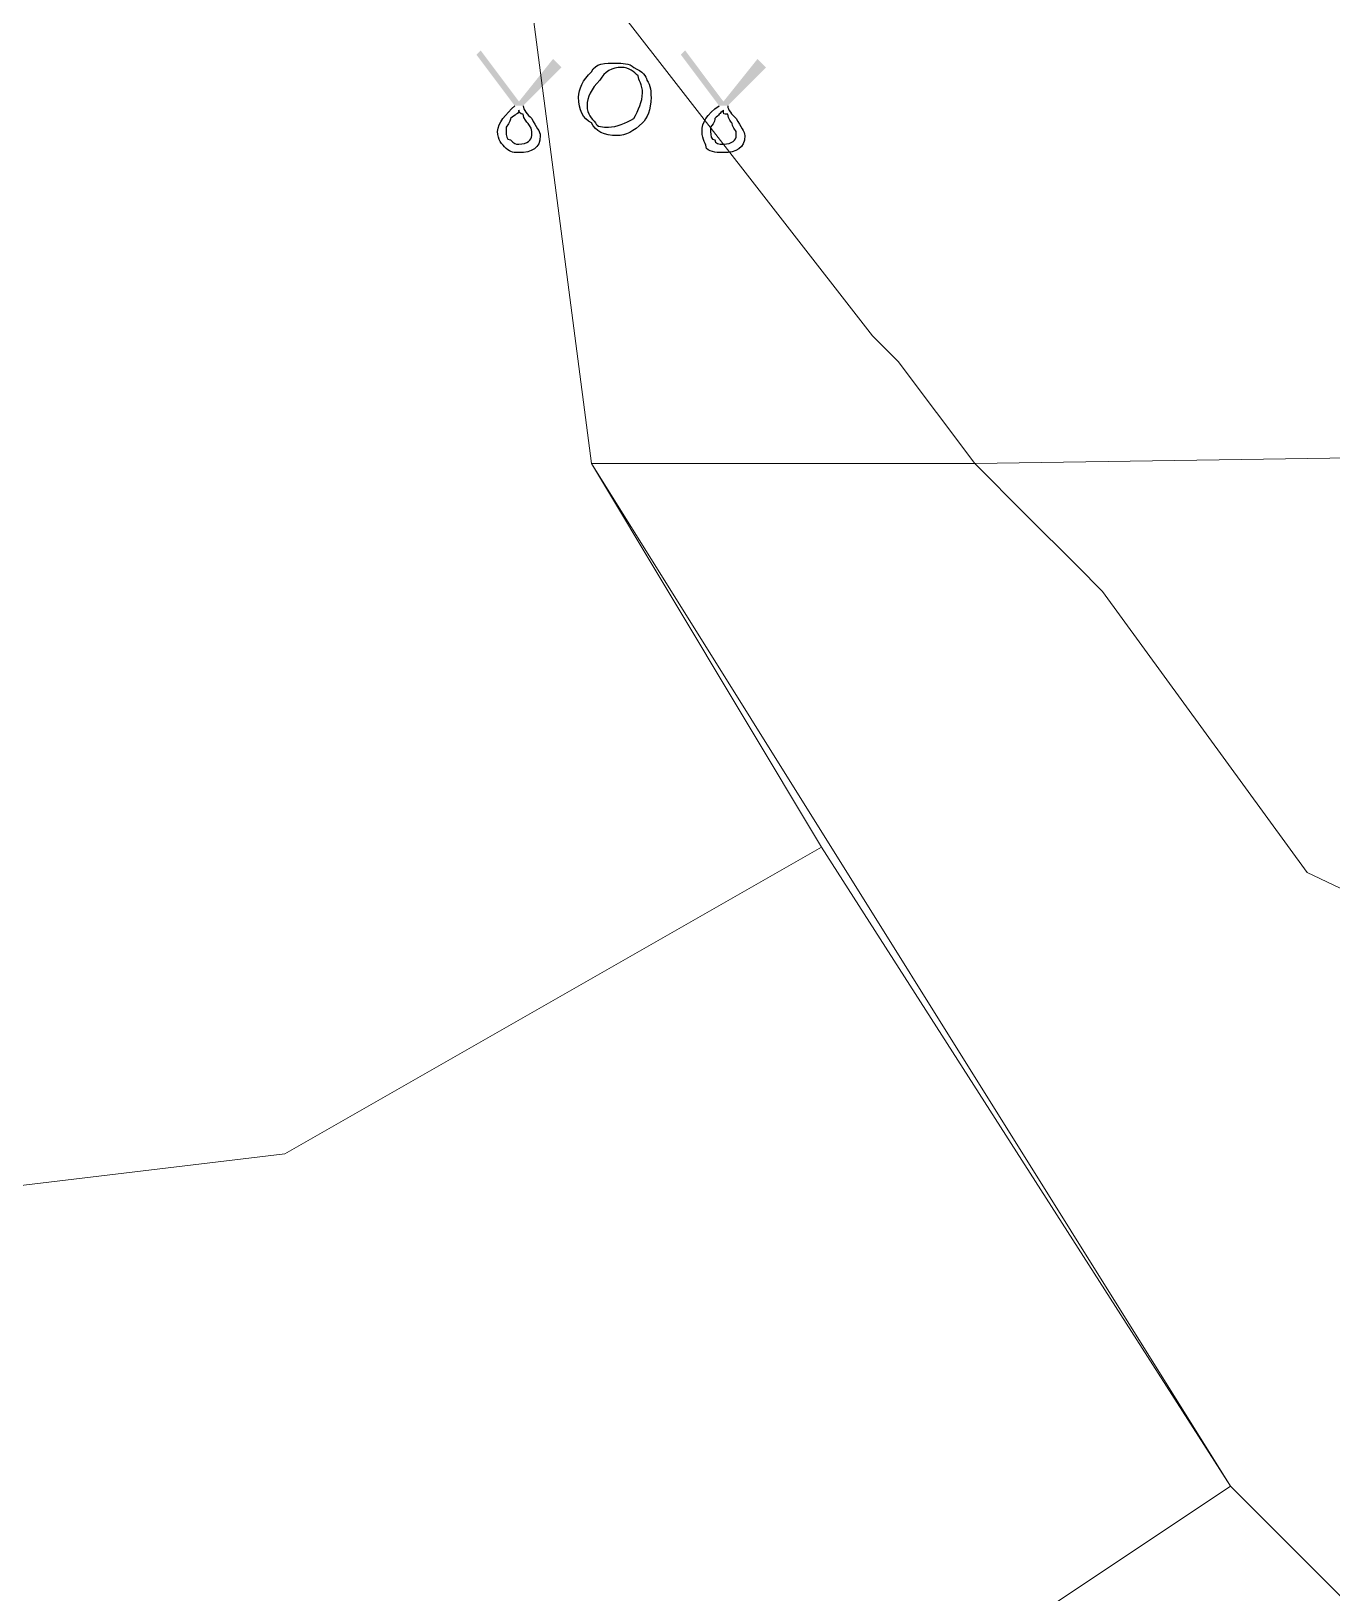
# Model space of a CAD drawing. Header units: inches. Extents: x -9985691 to 3643, y -3269800 to 4788.
# Drawn here: x -4980449 to -4980194.6, y -3259471.3 to -3259165.9 of the extents above; entities that cross this region are included whole.
import ezdxf

# ---------------------------------------------------------------- set-up
doc = ezdxf.new("R2010")
doc.units = ezdxf.units.IN
doc.header["$LTSCALE"] = 2
doc.header["$MEASUREMENT"] = 0
doc.layers.add('PDF_Geometry', color=7, linetype='CONTINUOUS')
doc.layers.add('PDF_Solid Fills', color=7, linetype='CONTINUOUS')

msp = doc.modelspace()

# ---------------------------------------------------------------- hatches: boundary and pattern name
at = {"layer": 'PDF_Solid Fills', "transparency": 33554559}
h = msp.add_hatch(color=256, dxfattribs=at)
h.paths.add_polyline_path([(-4980354.43, -3259180.48), (-4980361.93, -3259170.48), (-4980361.1, -3259169.65), (-4980353.6, -3259179.65), (-4980346.93, -3259171.32), (-4980345.27, -3259172.98), (-4980352.77, -3259180.48)], flags=0)
h.paths.add_polyline_path([(-4980314.43, -3259180.48), (-4980321.93, -3259170.48), (-4980321.1, -3259169.65), (-4980313.6, -3259179.65), (-4980306.93, -3259171.32), (-4980305.27, -3259172.98), (-4980312.77, -3259180.48)], flags=0)
h = msp.add_hatch(color=256, dxfattribs=at)
h.paths.add_polyline_path([(-4980354.43, -3259180.48), (-4980361.93, -3259170.48), (-4980361.1, -3259169.65), (-4980353.6, -3259179.65), (-4980346.93, -3259171.32), (-4980345.27, -3259172.98), (-4980352.77, -3259180.48)], flags=0)
h.paths.add_polyline_path([(-4980314.43, -3259180.48), (-4980321.93, -3259170.48), (-4980321.1, -3259169.65), (-4980313.6, -3259179.65), (-4980306.93, -3259171.32), (-4980305.27, -3259172.98), (-4980312.77, -3259180.48)], flags=0)

# ---------------------------------------------------------------- linework, layer by layer
at = {"layer": 'PDF_Geometry', "lineweight": 9}
msp.add_lwpolyline([(-4981244.43, -3258905.48), (-4981124.43, -3258855.48), (-4981099.43, -3258790.48), (-4981034.43, -3258780.48), (-4981014.43, -3258775.48), (-4980984.43, -3258860.48), (-4980899.43, -3259000.48), (-4980999.43, -3259020.48), (-4980899.43, -3259650.48), (-4980619.43, -3259465.48), (-4980524.43, -3259400.48), (-4980399.43, -3259385.48), (-4980294.43, -3259325.48), (-4980214.43, -3259450.48), (-4980829.43, -3259860.48), (-4980824.43, -3259865.48), (-4980859.43, -3259895.48), (-4980984.43, -3259990.48), (-4980999.43, -3260000.48), (-4981149.43, -3260115.48), (-4981154.43, -3260110.48), (-4981164.43, -3260400.48)], dxfattribs=at)
msp.add_lwpolyline([(-4981244.43, -3258905.48), (-4981124.43, -3258855.48), (-4981099.43, -3258790.48), (-4981034.43, -3258780.48), (-4981014.43, -3258775.48), (-4980984.43, -3258860.48), (-4980899.43, -3259000.48), (-4980999.43, -3259020.48), (-4980899.43, -3259650.48), (-4980619.43, -3259465.48), (-4980524.43, -3259400.48), (-4980399.43, -3259385.48), (-4980294.43, -3259325.48), (-4980214.43, -3259450.48), (-4980829.43, -3259860.48), (-4980824.43, -3259865.48), (-4980859.43, -3259895.48), (-4980984.43, -3259990.48), (-4980999.43, -3260000.48), (-4981149.43, -3260115.48), (-4981154.43, -3260110.48), (-4981164.43, -3260400.48)], dxfattribs=at)
msp.add_lwpolyline([(-4981244.43, -3258905.48), (-4981124.43, -3258855.48), (-4981099.43, -3258790.48), (-4981034.43, -3258780.48), (-4981014.43, -3258775.48), (-4980984.43, -3258860.48), (-4980899.43, -3259000.48), (-4980999.43, -3259020.48), (-4980899.43, -3259650.48), (-4980619.43, -3259465.48), (-4980524.43, -3259400.48), (-4980399.43, -3259385.48), (-4980294.43, -3259325.48), (-4980214.43, -3259450.48), (-4980829.43, -3259860.48), (-4980824.43, -3259865.48), (-4980859.43, -3259895.48), (-4980984.43, -3259990.48), (-4980999.43, -3260000.48), (-4981149.43, -3260115.48), (-4981154.43, -3260110.48), (-4981164.43, -3260400.48)], dxfattribs=at)
msp.add_lwpolyline([(-4981244.43, -3258905.48), (-4981124.43, -3258855.48), (-4981099.43, -3258790.48), (-4981034.43, -3258780.48), (-4981014.43, -3258775.48), (-4980984.43, -3258860.48), (-4980899.43, -3259000.48), (-4980999.43, -3259020.48), (-4980899.43, -3259650.48), (-4980619.43, -3259465.48), (-4980524.43, -3259400.48), (-4980399.43, -3259385.48), (-4980294.43, -3259325.48), (-4980214.43, -3259450.48), (-4980829.43, -3259860.48), (-4980824.43, -3259865.48), (-4980859.43, -3259895.48), (-4980984.43, -3259990.48), (-4980999.43, -3260000.48), (-4981149.43, -3260115.48), (-4981154.43, -3260110.48), (-4981164.43, -3260400.48)], dxfattribs=at)
for points in [[(-4980669.43, -3259165.48), (-4980554.43, -3259145.48), (-4980429.43, -3259060.48), (-4980384.43, -3259105.48), (-4980354.43, -3259135.48), (-4980339.43, -3259250.48), (-4980294.43, -3259325.48), (-4980399.43, -3259385.48), (-4980524.43, -3259400.48), (-4980619.43, -3259465.48)], [(-4980669.43, -3259165.48), (-4980554.43, -3259145.48), (-4980429.43, -3259060.48), (-4980384.43, -3259105.48), (-4980354.43, -3259135.48), (-4980339.43, -3259250.48), (-4980294.43, -3259325.48), (-4980399.43, -3259385.48), (-4980524.43, -3259400.48), (-4980619.43, -3259465.48)], [(-4980669.43, -3259165.48), (-4980554.43, -3259145.48), (-4980429.43, -3259060.48), (-4980384.43, -3259105.48), (-4980354.43, -3259135.48), (-4980339.43, -3259250.48), (-4980294.43, -3259325.48), (-4980399.43, -3259385.48), (-4980524.43, -3259400.48), (-4980619.43, -3259465.48)], [(-4980669.43, -3259165.48), (-4980554.43, -3259145.48), (-4980429.43, -3259060.48), (-4980384.43, -3259105.48), (-4980354.43, -3259135.48), (-4980339.43, -3259250.48), (-4980294.43, -3259325.48), (-4980399.43, -3259385.48), (-4980524.43, -3259400.48), (-4980619.43, -3259465.48)], [(-4979934.43, -3259245.48), (-4980264.43, -3259250.48), (-4980279.43, -3259230.48), (-4980284.43, -3259225.48), (-4980354.43, -3259135.48), (-4980324.43, -3259070.48), (-4979934.43, -3259110.48)], [(-4979934.43, -3259245.48), (-4980264.43, -3259250.48), (-4980279.43, -3259230.48), (-4980284.43, -3259225.48), (-4980354.43, -3259135.48), (-4980324.43, -3259070.48), (-4979934.43, -3259110.48)], [(-4979934.43, -3259245.48), (-4980264.43, -3259250.48), (-4980279.43, -3259230.48), (-4980284.43, -3259225.48), (-4980354.43, -3259135.48), (-4980324.43, -3259070.48), (-4979934.43, -3259110.48)], [(-4979934.43, -3259245.48), (-4980264.43, -3259250.48), (-4980279.43, -3259230.48), (-4980284.43, -3259225.48), (-4980354.43, -3259135.48), (-4980324.43, -3259070.48), (-4979934.43, -3259110.48)], [(-4980354.43, -3259135.48), (-4980284.43, -3259225.48), (-4980279.43, -3259230.48), (-4980264.43, -3259250.48), (-4980339.43, -3259250.48)], [(-4980354.43, -3259135.48), (-4980284.43, -3259225.48), (-4980279.43, -3259230.48), (-4980264.43, -3259250.48), (-4980339.43, -3259250.48)], [(-4980354.43, -3259135.48), (-4980284.43, -3259225.48), (-4980279.43, -3259230.48), (-4980264.43, -3259250.48), (-4980339.43, -3259250.48)], [(-4980354.43, -3259135.48), (-4980284.43, -3259225.48), (-4980279.43, -3259230.48), (-4980264.43, -3259250.48), (-4980339.43, -3259250.48)], [(-4979934.43, -3259325.48), (-4980104.43, -3259375.48), (-4980199.43, -3259330.48), (-4980239.43, -3259275.48), (-4980244.43, -3259270.48), (-4980254.43, -3259260.48), (-4980264.43, -3259250.48), (-4979934.43, -3259245.48)], [(-4979934.43, -3259325.48), (-4980104.43, -3259375.48), (-4980199.43, -3259330.48), (-4980239.43, -3259275.48), (-4980244.43, -3259270.48), (-4980254.43, -3259260.48), (-4980264.43, -3259250.48), (-4979934.43, -3259245.48)], [(-4979934.43, -3259325.48), (-4980104.43, -3259375.48), (-4980199.43, -3259330.48), (-4980239.43, -3259275.48), (-4980244.43, -3259270.48), (-4980254.43, -3259260.48), (-4980264.43, -3259250.48), (-4979934.43, -3259245.48)], [(-4979934.43, -3259325.48), (-4980104.43, -3259375.48), (-4980199.43, -3259330.48), (-4980239.43, -3259275.48), (-4980244.43, -3259270.48), (-4980254.43, -3259260.48), (-4980264.43, -3259250.48), (-4979934.43, -3259245.48)], [(-4980104.43, -3259375.48), (-4980039.43, -3259510.48), (-4980089.43, -3259575.48), (-4980214.43, -3259450.48), (-4980339.43, -3259250.48), (-4980264.43, -3259250.48), (-4980254.43, -3259260.48), (-4980244.43, -3259270.48), (-4980239.43, -3259275.48), (-4980199.43, -3259330.48)], [(-4980104.43, -3259375.48), (-4980039.43, -3259510.48), (-4980089.43, -3259575.48), (-4980214.43, -3259450.48), (-4980339.43, -3259250.48), (-4980264.43, -3259250.48), (-4980254.43, -3259260.48), (-4980244.43, -3259270.48), (-4980239.43, -3259275.48), (-4980199.43, -3259330.48)], [(-4980104.43, -3259375.48), (-4980039.43, -3259510.48), (-4980089.43, -3259575.48), (-4980214.43, -3259450.48), (-4980339.43, -3259250.48), (-4980264.43, -3259250.48), (-4980254.43, -3259260.48), (-4980244.43, -3259270.48), (-4980239.43, -3259275.48), (-4980199.43, -3259330.48)], [(-4980104.43, -3259375.48), (-4980039.43, -3259510.48), (-4980089.43, -3259575.48), (-4980214.43, -3259450.48), (-4980339.43, -3259250.48), (-4980264.43, -3259250.48), (-4980254.43, -3259260.48), (-4980244.43, -3259270.48), (-4980239.43, -3259275.48), (-4980199.43, -3259330.48)], [(-4980089.43, -3259575.48), (-4980179.43, -3259700.48), (-4980279.43, -3260060.48), (-4980439.43, -3260175.48), (-4980489.43, -3260215.48), (-4980489.43, -3260210.48), (-4980824.43, -3259865.48), (-4980829.43, -3259860.48), (-4980214.43, -3259450.48)], [(-4980089.43, -3259575.48), (-4980179.43, -3259700.48), (-4980279.43, -3260060.48), (-4980439.43, -3260175.48), (-4980489.43, -3260215.48), (-4980489.43, -3260210.48), (-4980824.43, -3259865.48), (-4980829.43, -3259860.48), (-4980214.43, -3259450.48)], [(-4980089.43, -3259575.48), (-4980179.43, -3259700.48), (-4980279.43, -3260060.48), (-4980439.43, -3260175.48), (-4980489.43, -3260215.48), (-4980489.43, -3260210.48), (-4980824.43, -3259865.48), (-4980829.43, -3259860.48), (-4980214.43, -3259450.48)], [(-4980089.43, -3259575.48), (-4980179.43, -3259700.48), (-4980279.43, -3260060.48), (-4980439.43, -3260175.48), (-4980489.43, -3260215.48), (-4980489.43, -3260210.48), (-4980824.43, -3259865.48), (-4980829.43, -3259860.48), (-4980214.43, -3259450.48)]]:
    msp.add_lwpolyline(points, close=True, dxfattribs=at)
at = {"layer": 'PDF_Geometry', "lineweight": 25}
for points in [[(-4980339.43, -3259173.82), (-4980338.6, -3259172.15), (-4980336.93, -3259172.15), (-4980334.43, -3259172.15)], [(-4980339.43, -3259173.82), (-4980338.6, -3259172.15), (-4980336.93, -3259172.15), (-4980334.43, -3259172.15)], [(-4980333.6, -3259172.98), (-4980335.27, -3259172.98), (-4980336.93, -3259173.82), (-4980337.77, -3259175.48)], [(-4980333.6, -3259172.98), (-4980335.27, -3259172.98), (-4980336.93, -3259173.82), (-4980337.77, -3259175.48)], [(-4980334.43, -3259172.15), (-4980333.6, -3259172.15), (-4980331.93, -3259172.15), (-4980331.1, -3259172.98)], [(-4980334.43, -3259172.15), (-4980333.6, -3259172.15), (-4980331.93, -3259172.15), (-4980331.1, -3259172.98)], [(-4980330.27, -3259174.65), (-4980331.1, -3259173.82), (-4980331.93, -3259172.98), (-4980333.6, -3259172.98)], [(-4980330.27, -3259174.65), (-4980331.1, -3259173.82), (-4980331.93, -3259172.98), (-4980333.6, -3259172.98)], [(-4980331.1, -3259172.98), (-4980329.43, -3259173.82), (-4980328.6, -3259174.65), (-4980328.6, -3259175.48)], [(-4980331.1, -3259172.98), (-4980329.43, -3259173.82), (-4980328.6, -3259174.65), (-4980328.6, -3259175.48)], [(-4980341.93, -3259178.82), (-4980341.93, -3259177.15), (-4980341.1, -3259175.48), (-4980339.43, -3259173.82)], [(-4980341.93, -3259178.82), (-4980341.93, -3259177.15), (-4980341.1, -3259175.48), (-4980339.43, -3259173.82)], [(-4980337.77, -3259175.48), (-4980339.43, -3259177.15), (-4980340.27, -3259178.82), (-4980340.27, -3259180.48)], [(-4980337.77, -3259175.48), (-4980339.43, -3259177.15), (-4980340.27, -3259178.82), (-4980340.27, -3259180.48)], [(-4980329.43, -3259177.98), (-4980329.43, -3259176.32), (-4980330.27, -3259175.48), (-4980330.27, -3259174.65)], [(-4980329.43, -3259177.98), (-4980329.43, -3259176.32), (-4980330.27, -3259175.48), (-4980330.27, -3259174.65)], [(-4980328.6, -3259175.48), (-4980327.77, -3259176.32), (-4980327.77, -3259177.98), (-4980327.77, -3259178.82)], [(-4980328.6, -3259175.48), (-4980327.77, -3259176.32), (-4980327.77, -3259177.98), (-4980327.77, -3259178.82)], [(-4980339.43, -3259183.82), (-4980341.1, -3259182.98), (-4980341.93, -3259181.32), (-4980341.93, -3259178.82)], [(-4980339.43, -3259183.82), (-4980341.1, -3259182.98), (-4980341.93, -3259181.32), (-4980341.93, -3259178.82)], [(-4980331.1, -3259182.98), (-4980330.27, -3259181.32), (-4980329.43, -3259179.65), (-4980329.43, -3259177.98)], [(-4980331.1, -3259182.98), (-4980330.27, -3259181.32), (-4980329.43, -3259179.65), (-4980329.43, -3259177.98)], [(-4980327.77, -3259178.82), (-4980327.77, -3259181.32), (-4980328.6, -3259182.98), (-4980329.43, -3259183.82)], [(-4980327.77, -3259178.82), (-4980327.77, -3259181.32), (-4980328.6, -3259182.98), (-4980329.43, -3259183.82)], [(-4980357.77, -3259185.48), (-4980357.77, -3259183.82), (-4980356.1, -3259182.15), (-4980354.43, -3259180.48)], [(-4980357.77, -3259185.48), (-4980357.77, -3259183.82), (-4980356.1, -3259182.15), (-4980354.43, -3259180.48)], [(-4980353.6, -3259181.32), (-4980353.6, -3259182.15), (-4980354.43, -3259182.15), (-4980355.27, -3259182.98)], [(-4980353.6, -3259181.32), (-4980353.6, -3259182.15), (-4980354.43, -3259182.15), (-4980355.27, -3259182.98)], [(-4980352.77, -3259182.15), (-4980352.77, -3259182.15), (-4980353.6, -3259182.15), (-4980353.6, -3259181.32)], [(-4980352.77, -3259182.15), (-4980352.77, -3259182.15), (-4980353.6, -3259182.15), (-4980353.6, -3259181.32)], [(-4980352.77, -3259180.48), (-4980352.77, -3259181.32), (-4980351.93, -3259182.15), (-4980351.1, -3259182.98)], [(-4980352.77, -3259180.48), (-4980352.77, -3259181.32), (-4980351.93, -3259182.15), (-4980351.1, -3259182.98)], [(-4980351.93, -3259183.82), (-4980351.93, -3259183.82), (-4980352.77, -3259182.98), (-4980352.77, -3259182.15)], [(-4980351.93, -3259183.82), (-4980351.93, -3259183.82), (-4980352.77, -3259182.98), (-4980352.77, -3259182.15)], [(-4980340.27, -3259180.48), (-4980340.27, -3259182.15), (-4980339.43, -3259182.98), (-4980338.6, -3259183.82)], [(-4980340.27, -3259180.48), (-4980340.27, -3259182.15), (-4980339.43, -3259182.98), (-4980338.6, -3259183.82)], [(-4980317.77, -3259185.48), (-4980317.77, -3259183.82), (-4980316.93, -3259182.15), (-4980314.43, -3259180.48)], [(-4980317.77, -3259185.48), (-4980317.77, -3259183.82), (-4980316.93, -3259182.15), (-4980314.43, -3259180.48)], [(-4980313.6, -3259181.32), (-4980314.43, -3259182.15), (-4980314.43, -3259182.15), (-4980315.27, -3259182.98)], [(-4980313.6, -3259181.32), (-4980314.43, -3259182.15), (-4980314.43, -3259182.15), (-4980315.27, -3259182.98)], [(-4980312.77, -3259182.15), (-4980313.6, -3259182.15), (-4980313.6, -3259182.15), (-4980313.6, -3259181.32)], [(-4980312.77, -3259182.15), (-4980313.6, -3259182.15), (-4980313.6, -3259182.15), (-4980313.6, -3259181.32)], [(-4980312.77, -3259180.48), (-4980312.77, -3259181.32), (-4980311.93, -3259182.15), (-4980311.1, -3259182.98)], [(-4980312.77, -3259180.48), (-4980312.77, -3259181.32), (-4980311.93, -3259182.15), (-4980311.1, -3259182.98)], [(-4980311.93, -3259183.82), (-4980311.93, -3259183.82), (-4980312.77, -3259182.98), (-4980312.77, -3259182.15)], [(-4980311.93, -3259183.82), (-4980311.93, -3259183.82), (-4980312.77, -3259182.98), (-4980312.77, -3259182.15)], [(-4980355.27, -3259182.98), (-4980355.27, -3259182.98), (-4980355.27, -3259183.82), (-4980356.1, -3259184.65)], [(-4980355.27, -3259182.98), (-4980355.27, -3259182.98), (-4980355.27, -3259183.82), (-4980356.1, -3259184.65)], [(-4980356.1, -3259184.65), (-4980356.1, -3259184.65), (-4980356.1, -3259185.48), (-4980356.1, -3259185.48)], [(-4980356.1, -3259184.65), (-4980356.1, -3259184.65), (-4980356.1, -3259185.48), (-4980356.1, -3259185.48)], [(-4980351.1, -3259185.48), (-4980351.1, -3259184.65), (-4980351.93, -3259183.82), (-4980351.93, -3259183.82)], [(-4980351.1, -3259185.48), (-4980351.1, -3259184.65), (-4980351.93, -3259183.82), (-4980351.93, -3259183.82)], [(-4980351.1, -3259182.98), (-4980350.27, -3259184.65), (-4980349.43, -3259185.48), (-4980349.43, -3259186.32)], [(-4980351.1, -3259182.98), (-4980350.27, -3259184.65), (-4980349.43, -3259185.48), (-4980349.43, -3259186.32)], [(-4980334.43, -3259186.32), (-4980336.93, -3259186.32), (-4980338.6, -3259185.48), (-4980339.43, -3259183.82)], [(-4980334.43, -3259186.32), (-4980336.93, -3259186.32), (-4980338.6, -3259185.48), (-4980339.43, -3259183.82)], [(-4980338.6, -3259183.82), (-4980338.6, -3259184.65), (-4980336.93, -3259184.65), (-4980336.1, -3259184.65)], [(-4980338.6, -3259183.82), (-4980338.6, -3259184.65), (-4980336.93, -3259184.65), (-4980336.1, -3259184.65)], [(-4980336.1, -3259184.65), (-4980334.43, -3259184.65), (-4980332.77, -3259183.82), (-4980331.1, -3259182.98)], [(-4980336.1, -3259184.65), (-4980334.43, -3259184.65), (-4980332.77, -3259183.82), (-4980331.1, -3259182.98)], [(-4980329.43, -3259183.82), (-4980331.1, -3259185.48), (-4980332.77, -3259186.32), (-4980334.43, -3259186.32)], [(-4980329.43, -3259183.82), (-4980331.1, -3259185.48), (-4980332.77, -3259186.32), (-4980334.43, -3259186.32)], [(-4980315.27, -3259182.98), (-4980315.27, -3259182.98), (-4980315.27, -3259183.82), (-4980316.1, -3259184.65)], [(-4980315.27, -3259182.98), (-4980315.27, -3259182.98), (-4980315.27, -3259183.82), (-4980316.1, -3259184.65)], [(-4980316.1, -3259184.65), (-4980316.1, -3259184.65), (-4980316.1, -3259185.48), (-4980316.1, -3259185.48)], [(-4980316.1, -3259184.65), (-4980316.1, -3259184.65), (-4980316.1, -3259185.48), (-4980316.1, -3259185.48)], [(-4980311.1, -3259185.48), (-4980311.93, -3259184.65), (-4980311.93, -3259183.82), (-4980311.93, -3259183.82)], [(-4980311.1, -3259185.48), (-4980311.93, -3259184.65), (-4980311.93, -3259183.82), (-4980311.93, -3259183.82)], [(-4980311.1, -3259182.98), (-4980310.27, -3259184.65), (-4980309.43, -3259185.48), (-4980309.43, -3259186.32)], [(-4980311.1, -3259182.98), (-4980310.27, -3259184.65), (-4980309.43, -3259185.48), (-4980309.43, -3259186.32)], [(-4980356.1, -3259188.82), (-4980356.93, -3259187.98), (-4980357.77, -3259187.15), (-4980357.77, -3259185.48)], [(-4980356.1, -3259188.82), (-4980356.93, -3259187.98), (-4980357.77, -3259187.15), (-4980357.77, -3259185.48)], [(-4980356.1, -3259185.48), (-4980356.1, -3259186.32), (-4980356.1, -3259187.15), (-4980355.27, -3259187.15)], [(-4980356.1, -3259185.48), (-4980356.1, -3259186.32), (-4980356.1, -3259187.15), (-4980355.27, -3259187.15)], [(-4980355.27, -3259187.15), (-4980354.43, -3259187.98), (-4980354.43, -3259187.98), (-4980353.6, -3259187.98)], [(-4980355.27, -3259187.15), (-4980354.43, -3259187.98), (-4980354.43, -3259187.98), (-4980353.6, -3259187.98)], [(-4980353.6, -3259187.98), (-4980351.93, -3259187.98), (-4980351.1, -3259187.15), (-4980351.1, -3259186.32)], [(-4980349.43, -3259186.32), (-4980349.43, -3259188.82), (-4980351.1, -3259189.65), (-4980353.6, -3259189.65)], [(-4980353.6, -3259187.98), (-4980351.93, -3259187.98), (-4980351.1, -3259187.15), (-4980351.1, -3259186.32)], [(-4980349.43, -3259186.32), (-4980349.43, -3259188.82), (-4980351.1, -3259189.65), (-4980353.6, -3259189.65)], [(-4980351.1, -3259186.32), (-4980351.1, -3259186.32), (-4980351.1, -3259185.48), (-4980351.1, -3259185.48)], [(-4980351.1, -3259186.32), (-4980351.1, -3259186.32), (-4980351.1, -3259185.48), (-4980351.1, -3259185.48)], [(-4980316.93, -3259188.82), (-4980316.93, -3259187.98), (-4980317.77, -3259187.15), (-4980317.77, -3259185.48)], [(-4980316.93, -3259188.82), (-4980316.93, -3259187.98), (-4980317.77, -3259187.15), (-4980317.77, -3259185.48)], [(-4980316.1, -3259185.48), (-4980316.1, -3259186.32), (-4980316.1, -3259187.15), (-4980315.27, -3259187.15)], [(-4980316.1, -3259185.48), (-4980316.1, -3259186.32), (-4980316.1, -3259187.15), (-4980315.27, -3259187.15)], [(-4980315.27, -3259187.15), (-4980315.27, -3259187.98), (-4980314.43, -3259187.98), (-4980313.6, -3259187.98)], [(-4980315.27, -3259187.15), (-4980315.27, -3259187.98), (-4980314.43, -3259187.98), (-4980313.6, -3259187.98)], [(-4980313.6, -3259187.98), (-4980311.93, -3259187.98), (-4980311.1, -3259187.15), (-4980311.1, -3259186.32)], [(-4980309.43, -3259186.32), (-4980309.43, -3259188.82), (-4980311.1, -3259189.65), (-4980313.6, -3259189.65)], [(-4980313.6, -3259187.98), (-4980311.93, -3259187.98), (-4980311.1, -3259187.15), (-4980311.1, -3259186.32)], [(-4980309.43, -3259186.32), (-4980309.43, -3259188.82), (-4980311.1, -3259189.65), (-4980313.6, -3259189.65)], [(-4980311.1, -3259186.32), (-4980311.1, -3259186.32), (-4980311.1, -3259185.48), (-4980311.1, -3259185.48)], [(-4980311.1, -3259186.32), (-4980311.1, -3259186.32), (-4980311.1, -3259185.48), (-4980311.1, -3259185.48)], [(-4980353.6, -3259189.65), (-4980354.43, -3259189.65), (-4980355.27, -3259189.65), (-4980356.1, -3259188.82)], [(-4980353.6, -3259189.65), (-4980354.43, -3259189.65), (-4980355.27, -3259189.65), (-4980356.1, -3259188.82)], [(-4980313.6, -3259189.65), (-4980314.43, -3259189.65), (-4980316.1, -3259189.65), (-4980316.93, -3259188.82)], [(-4980313.6, -3259189.65), (-4980314.43, -3259189.65), (-4980316.1, -3259189.65), (-4980316.93, -3259188.82)]]:
    msp.add_open_spline(points, degree=3, dxfattribs=at)

doc.saveas('drawing.dxf')
